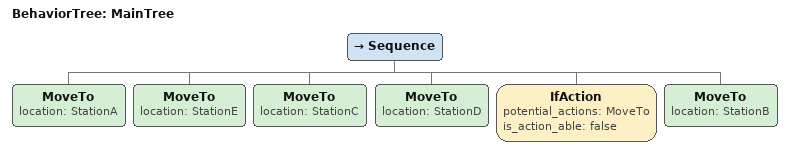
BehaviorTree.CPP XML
<root main_tree_to_execute = "MainTree">
    <BehaviorTree ID="MainTree">
        <Sequence>
            <MoveTo location="StationA"/>
            <MoveTo location="StationE"/>
            <MoveTo location="StationC"/>
            <MoveTo location="StationD"/>
            <IfAction potential_actions="MoveTo" is_action_able="false">
                StationE cannot be reached; therefore, move to StationB.
            </IfAction>
            <MoveTo location="StationB"/>
        </Sequence>
    </BehaviorTree>
</root>
